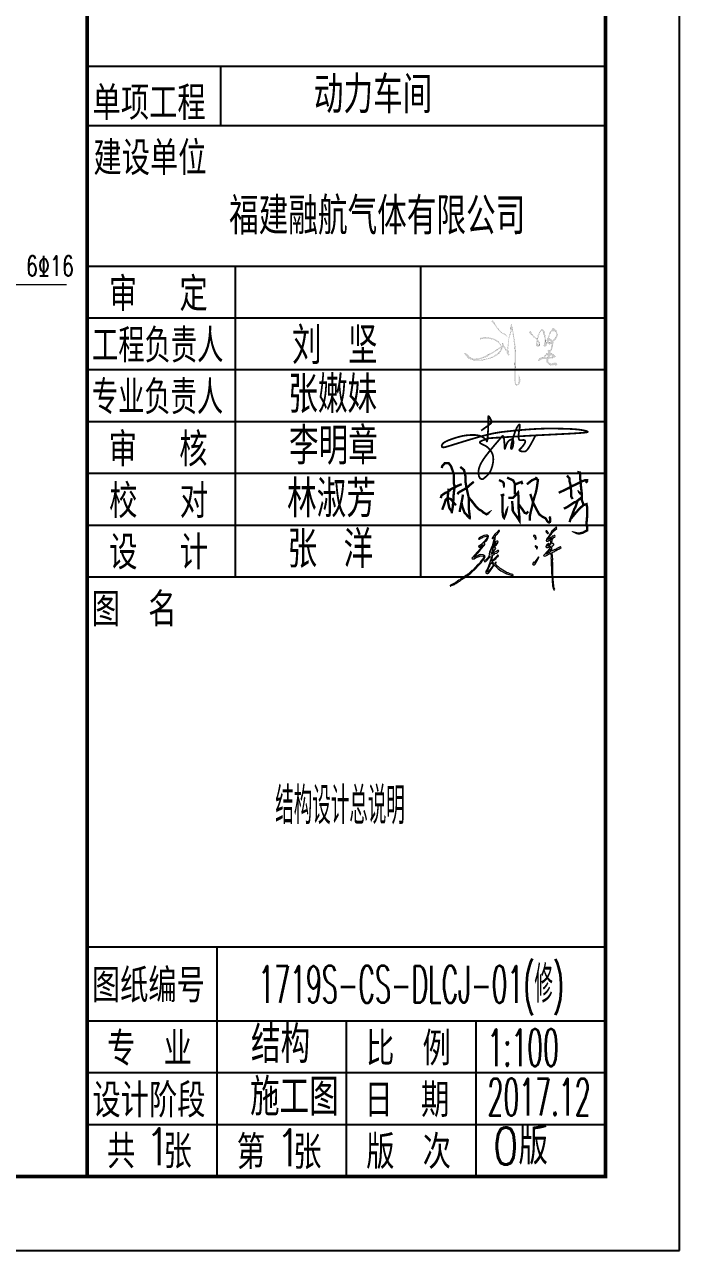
# Model space of a CAD drawing. Extents: x 5827 to 252697, y -546879 to 4066219.
# Drawn here: x 121807 to 130654, y -203312 to -186743 of the extents above; entities that cross this region are included whole.
import ezdxf

# ---------------------------------------------------------------- set-up
doc = ezdxf.new("R2010")
doc.units = 0
doc.header["$MEASUREMENT"] = 0
for name, color, linetype in [('DIMENSION', 3, 'Continuous'), ('FRAME', 3, 'Continuous'), ('PUB_TEXT', 7, 'Continuous'), ('填充', 8, 'Continuous'), ('文字', 4, 'Continuous'), ('流程图', 1, 'Continuous'), ('签字边框线', 4, 'Continuous')]:
    doc.layers.add(name, color=color, linetype=linetype)
doc.styles.add('_HZTXT', font='TXT', dxfattribs={"width": 0.8, "bigfont": 'HZTXT'})
doc.styles.add('DXFS', font='txt.shx', dxfattribs={"width": 0.7, "bigfont": 'dxfs.shx'})
doc.styles.add('FRAME', font='simhei.ttf', dxfattribs={"width": 0.7})

# ---------------------------------------------------------------- blocks, each defined once
blk = doc.blocks.new('李明章')
at = {"layer": '签字边框线', "const_width": 60}
blk.add_lwpolyline([(706, 1004), (786, 1062), (852, 1109), (905, 1147), (947, 1178), (979, 1202), (1004, 1222), (1022, 1238), (1036, 1252), (1046, 1265), (1053, 1277), (1057, 1289), (1059, 1301), (1058, 1315), (1054, 1329), (1049, 1344), (1041, 1362), (1031, 1381), (1020, 1402), (1008, 1423), (996, 1442), (985, 1460), (974, 1475), (964, 1485), (957, 1491), (952, 1490), (949, 1483), (948, 1469), (948, 1446), (948, 1416), (949, 1377), (950, 1329), (949, 1272), (948, 1204), (945, 1130), (941, 1052), (937, 973), (932, 896), (928, 826), (922, 763), (918, 713), (913, 677), (909, 653), (904, 641), (900, 638), (896, 641), (891, 650), (885, 661), (879, 674), (872, 686), (864, 697), (855, 707), (845, 717), (835, 726), (824, 735), (812, 744), (799, 753), (785, 763), (770, 773), (755, 782), (738, 792), (721, 801), (702, 810), (683, 819), (662, 826), (640, 833), (617, 839), (593, 844), (567, 848), (541, 851), (514, 854), (486, 856), (457, 857), (427, 857), (397, 857), (366, 856), (335, 854), (304, 853), (273, 850), (242, 847), (212, 844), (182, 840), (152, 836), (122, 831), (92, 826), (61, 820), (30, 813), (-3, 805), (-38, 796), (-75, 786), (-113, 774), (-152, 762), (-191, 750), (-230, 737), (-268, 724), (-304, 711), (-339, 698), (-372, 686), (-402, 674), (-430, 663), (-455, 651), (-479, 640), (-501, 628), (-521, 616), (-539, 604), (-556, 592), (-571, 580), (-584, 567), (-596, 554), (-605, 541), (-613, 529), (-620, 516), (-624, 504), (-626, 492), (-626, 481), (-625, 470), (-621, 461), (-615, 453), (-607, 446), (-597, 441), (-584, 438), (-569, 437), (-550, 439), (-524, 443), (-490, 452), (-445, 464), (-388, 481), (-316, 503), (-228, 531), (-121, 564), (0, 601), (132, 642), (272, 684), (414, 727), (556, 768), (693, 807), (822, 841), (939, 870), (1046, 895), (1144, 915), (1236, 931), (1323, 945), (1407, 957), (1491, 967), (1575, 977), (1663, 986), (1752, 996), (1843, 1005), (1935, 1013), (2027, 1021), (2117, 1029), (2206, 1037), (2292, 1043), (2374, 1049), (2454, 1054), (2531, 1059), (2606, 1063), (2680, 1066), (2752, 1069), (2825, 1071), (2898, 1073), (2971, 1073), (3045, 1074), (3118, 1074), (3191, 1073), (3263, 1072), (3333, 1071), (3402, 1070), (3468, 1068), (3531, 1067), (3592, 1065), (3650, 1063), (3706, 1060), (3759, 1058), (3810, 1055), (3859, 1051), (3906, 1047), (3951, 1043), (3994, 1038), (4034, 1033), (4073, 1028), (4108, 1022), (4141, 1016), (4171, 1011), (4198, 1005), (4221, 1000), (4242, 995), (4259, 990), (4273, 985), (4285, 980), (4293, 975), (4299, 970), (4302, 965), (4303, 960), (4297, 955), (4283, 950), (4256, 944), (4213, 938), (4151, 931), (4066, 924), (3956, 917), (3819, 908), (3657, 899), (3476, 890), (3281, 880), (3077, 870), (2869, 859), (2662, 849), (2461, 838), (2270, 828), (2091, 818), (1925, 808), (1771, 798), (1631, 790), (1505, 782), (1394, 775), (1298, 768), (1218, 764), (1152, 760), (1099, 756), (1056, 753), (1022, 751), (995, 748), (974, 746), (955, 742), (939, 739), (924, 734), (909, 729), (896, 724), (883, 719), (870, 714), (857, 708), (844, 703), (830, 698), (816, 693), (801, 688), (786, 683), (770, 678), (755, 673), (739, 667), (724, 660), (709, 653), (694, 646), (682, 637), (671, 628), (664, 619), (661, 609), (662, 599), (668, 589), (680, 578), (697, 567), (718, 555), (742, 543), (768, 531), (795, 518), (822, 505), (848, 491), (872, 476), (894, 461), (914, 445), (933, 429), (951, 412), (968, 394), (984, 376), (999, 358), (1014, 339), (1029, 319), (1043, 298), (1056, 277), (1068, 254), (1079, 231), (1089, 206), (1098, 180), (1104, 153), (1110, 124), (1113, 94), (1115, 62), (1116, 30), (1114, -4), (1112, -38), (1107, -73), (1101, -110), (1093, -146), (1085, -183), (1074, -219), (1063, -254), (1052, -287), (1039, -319), (1026, -349), (1013, -376), (999, -401), (985, -423), (971, -443), (957, -462), (943, -479), (929, -494), (915, -508), (902, -521), (888, -534), (875, -545), (863, -556), (851, -566), (840, -575), (830, -583), (820, -591), (812, -598), (804, -604), (797, -610), (790, -616), (784, -620), (778, -624), (771, -628), (765, -631), (758, -633), (751, -634), (743, -635), (735, -635), (727, -634), (719, -633), (710, -631), (702, -627), (693, -623), (685, -618), (676, -612), (668, -604), (660, -595), (653, -584), (646, -572), (639, -558), (634, -542), (629, -524), (625, -505), (621, -484), (618, -463), (617, -441), (616, -419), (616, -396), (616, -373), (618, -351), (621, -328), (626, -304), (631, -279), (639, -253), (648, -225), (658, -196), (671, -165), (686, -132), (705, -95), (727, -55), (754, -11), (785, 38), (823, 92), (866, 151), (916, 216), (971, 286), (1029, 357), (1088, 428), (1146, 498), (1202, 563), (1253, 623), (1297, 674), (1332, 717), (1361, 750), (1383, 776), (1399, 795), (1411, 808), (1420, 816), (1426, 821), (1432, 823), (1437, 823), (1441, 822), (1446, 819), (1451, 815), (1455, 810), (1459, 802), (1463, 794), (1466, 784), (1469, 773), (1472, 760), (1474, 747), (1476, 733), (1478, 718), (1480, 703), (1482, 687), (1483, 672), (1485, 657), (1486, 642), (1487, 627), (1488, 612), (1489, 597), (1490, 582), (1491, 567), (1492, 552), (1493, 536), (1494, 520), (1495, 504), (1495, 488), (1496, 473), (1497, 458), (1498, 444), (1499, 431), (1499, 419), (1500, 409), (1501, 401), (1502, 394), (1503, 390), (1505, 390), (1508, 392), (1511, 398), (1515, 408), (1519, 421), (1524, 436), (1530, 454), (1536, 473), (1543, 492), (1550, 512), (1558, 531), (1565, 549), (1574, 566), (1582, 582), (1590, 597), (1599, 611), (1609, 623), (1618, 635), (1628, 646), (1638, 657), (1648, 666), (1659, 674), (1669, 682), (1680, 689), (1691, 695), (1702, 700), (1712, 705), (1723, 708), (1733, 711), (1743, 712), (1752, 712), (1761, 710), (1769, 707), (1775, 702), (1781, 694), (1786, 685), (1789, 674), (1791, 661), (1793, 646), (1793, 631), (1793, 615), (1793, 598), (1792, 581), (1791, 563), (1790, 546), (1788, 529), (1786, 512), (1783, 496), (1780, 480), (1776, 465), (1772, 450), (1767, 437), (1761, 424), (1755, 413), (1749, 403), (1742, 395), (1736, 389), (1731, 385), (1726, 384), (1722, 385), (1718, 388), (1716, 395), (1714, 403), (1713, 414), (1713, 427), (1714, 443), (1716, 461), (1719, 481), (1722, 502), (1727, 526), (1732, 551), (1737, 577), (1744, 604), (1750, 632), (1757, 660), (1765, 689), (1773, 717), (1781, 746), (1789, 774), (1798, 803), (1807, 832), (1816, 861), (1826, 890), (1836, 918), (1846, 947), (1856, 975), (1867, 1002), (1878, 1029), (1889, 1054), (1900, 1078), (1911, 1100), (1922, 1121), (1933, 1139), (1944, 1156), (1954, 1170), (1964, 1183), (1973, 1193), (1981, 1200), (1989, 1206), (1995, 1209), (2000, 1209), (2005, 1207), (2009, 1203), (2011, 1197), (2013, 1188), (2014, 1178), (2014, 1165), (2013, 1151), (2011, 1135), (2009, 1117), (2006, 1098), (2003, 1079), (1999, 1058), (1996, 1037), (1992, 1016), (1988, 994), (1985, 973), (1981, 952), (1978, 931), (1975, 911), (1973, 892), (1971, 873), (1969, 856), (1969, 840), (1968, 824), (1968, 810), (1969, 797), (1970, 785), (1971, 773), (1972, 762), (1973, 752), (1975, 743), (1976, 734), (1978, 726), (1980, 718), (1982, 712), (1985, 706), (1988, 700), (1993, 696), (1998, 692), (2004, 689), (2011, 686), (2019, 684), (2027, 683), (2037, 682), (2047, 682), (2058, 682), (2070, 683), (2082, 683), (2095, 684), (2108, 685), (2121, 686), (2133, 686), (2144, 686), (2154, 685), (2163, 683), (2171, 680), (2177, 677), (2183, 673), (2187, 668), (2191, 662), (2193, 656), (2195, 649), (2196, 641), (2196, 633), (2195, 623), (2192, 613), (2189, 602), (2183, 590), (2177, 576), (2168, 561), (2158, 544), (2146, 527), (2132, 508), (2118, 490), (2104, 471), (2089, 453), (2074, 437), (2060, 421), (2047, 408), (2035, 396), (2025, 386), (2016, 377), (2008, 369), (2002, 361), (1998, 355), (1995, 349), (1995, 343), (1997, 337), (2001, 332), (2006, 327), (2013, 322), (2021, 317), (2031, 313), (2041, 310), (2053, 307), (2065, 304), (2078, 302), (2092, 300), (2107, 298), (2124, 297), (2141, 296), (2160, 296), (2180, 297), (2204, 305), (2233, 326), (2270, 366), (2317, 432), (2376, 529), (2449, 664), (2538, 844)], dxfattribs=at)
blk = doc.blocks.new('张洋')
at = {"lineweight": 9}
h = blk.add_hatch(color=4, dxfattribs=at)
h.paths.add_polyline_path([(1319, 100), (1323, 105), (1371, 81), (1419, 47), (1410, 23), (1391, 9), (1333, -73), (1232, -183), (1232, -193), (1203, -212), (1199, -197), (1208, -164), (1247, -101), (1256, -53), (1290, -1), (1299, 47), (1314, 62), (1319, 100)], flags=16)
h.paths.add_polyline_path([(2773, 134), (2763, 139), (2759, 129), (2768, 124), (2773, 134)], flags=17)
h.paths.add_polyline_path([(2941, 302), (2936, 307), (2917, 297), (2912, 273), (2821, 153), (2787, 95), (2778, 91), (2773, 110), (2759, 115), (2749, 95), (2739, 95), (2725, 76), (2754, 43), (2797, 43), (2821, 67), (2922, 239), (2922, 254), (2941, 283), (2941, 302)])
h.paths.add_polyline_path([(1328, 479), (1333, 479), (1333, 465), (1319, 451), (1328, 479)], flags=16)
h.paths.add_polyline_path([(1405, 542), (1410, 542), (1371, 499), (1405, 542)], flags=16)
h.paths.add_polyline_path([(3325, 566), (3330, 571), (3339, 475), (3200, 403), (3205, 422), (3243, 460), (3325, 566)], flags=16)
h.paths.add_polyline_path([(2826, 681), (2816, 686), (2816, 652), (2864, 623), (2869, 585), (2883, 580), (2903, 619), (2898, 643), (2879, 662), (2850, 667), (2826, 681)])
edge = h.paths.add_edge_path(flags=16)
edge.add_line((3387, 700), (3383, 700))
h.paths.add_polyline_path([(2787, 1036), (2783, 1041), (2759, 1031), (2759, 1012), (2797, 983), (2821, 931), (2821, 902), (2835, 897), (2850, 921), (2855, 964), (2840, 1003), (2811, 1031), (2787, 1036)])
h.paths.add_polyline_path([(3215, 1185), (3210, 1190), (3191, 1190), (3176, 1175), (3186, 1142), (3234, 1094), (3263, 1094), (3272, 1113), (3243, 1142), (3239, 1166), (3215, 1185)], flags=17)
h.paths.add_polyline_path([(1602, 1199), (1597, 1204), (1578, 1204), (1554, 1166), (1463, 1070), (1362, 940), (1362, 931), (1381, 916), (1386, 945), (1429, 969), (1429, 911), (1362, 681), (1275, 470), (1266, 407), (1285, 388), (1256, 355), (1271, 326), (1251, 316), (1194, 249), (1103, 167), (1103, 158), (1117, 143), (1155, 153), (1304, 307), (1323, 316), (1333, 297), (1323, 215), (1309, 196), (1280, 81), (1251, 33), (1242, -10), (1194, -116), (1155, -178), (1155, -226), (1165, -241), (1184, -250), (1223, -250), (1242, -241), (1290, -188), (1314, -154), (1319, -135), (1347, -116), (1347, -101), (1367, -68), (1381, -63), (1395, -34), (1448, 23), (1501, -20), (1525, -53), (1539, -58), (1573, -97), (1659, -159), (1847, -260), (2005, -313), (2072, -317), (2082, -308), (2067, -293), (1971, -265), (1909, -231), (1875, -226), (1779, -178), (1635, -87), (1477, 57), (1472, 71), (1501, 110), (1501, 124), (1487, 129), (1467, 95), (1448, 81), (1405, 110), (1352, 129), (1453, 215), (1487, 239), (1530, 297), (1554, 307), (1578, 340), (1578, 355), (1563, 369), (1549, 369), (1511, 316), (1352, 167), (1347, 191), (1371, 230), (1376, 316), (1367, 355), (1434, 393), (1458, 417), (1520, 436), (1583, 489), (1592, 513), (1583, 523), (1554, 527), (1520, 499), (1429, 451), (1400, 417), (1376, 417), (1357, 403), (1338, 407), (1352, 417), (1371, 455), (1448, 537), (1487, 595), (1472, 623), (1453, 628), (1448, 638), (1482, 691), (1511, 715), (1520, 743), (1544, 763), (1568, 825), (1563, 835), (1530, 844), (1491, 825), (1458, 796), (1448, 772), (1448, 743), (1463, 729), (1491, 758), (1491, 777), (1501, 787), (1515, 782), (1458, 710), (1371, 566), (1357, 561), (1371, 590), (1376, 628), (1391, 643), (1424, 734), (1434, 787), (1472, 902), (1477, 1022), (1511, 1051), (1511, 1060), (1544, 1084), (1611, 1175), (1611, 1195), (1602, 1199)])
h.paths.add_polyline_path([(3541, 1305), (3536, 1310), (3522, 1310), (3512, 1286), (3469, 1267), (3450, 1238), (3383, 1171), (3335, 1094), (3311, 1070), (3287, 1017), (3200, 902), (3186, 863), (3205, 844), (3243, 844), (3311, 883), (3354, 921), (3397, 940), (3368, 887), (3335, 883), (3325, 863), (3335, 825), (3330, 729), (3301, 705), (3234, 671), (3287, 748), (3282, 758), (3272, 758), (3267, 743), (3258, 743), (3219, 710), (3176, 657), (3181, 643), (3200, 628), (3243, 628), (3272, 638), (3311, 667), (3330, 667), (3330, 619), (3258, 523), (3104, 359), (3104, 350), (3119, 335), (3181, 340), (3205, 359), (3330, 422), (3344, 422), (3359, 307), (3354, 268), (3363, 215), (3373, -250), (3383, -308), (3407, -673), (3440, -788), (3455, -807), (3469, -807), (3479, -788), (3455, -716), (3450, -634), (3440, -610), (3431, -389), (3421, -380), (3421, -125), (3411, -111), (3411, -39), (3421, -25), (3411, 38), (3416, 105), (3407, 163), (3411, 220), (3392, 441), (3397, 460), (3445, 479), (3483, 503), (3493, 518), (3531, 523), (3575, 556), (3618, 571), (3699, 623), (3680, 647), (3661, 647), (3551, 590), (3512, 561), (3488, 561), (3421, 518), (3387, 508), (3383, 643), (3445, 719), (3445, 739), (3421, 758), (3378, 758), (3383, 825), (3397, 844), (3397, 859), (3378, 878), (3450, 959), (3479, 974), (3493, 998), (3479, 1027), (3459, 1027), (3435, 1012), (3397, 1003), (3378, 979), (3344, 964), (3234, 883), (3277, 940), (3282, 959), (3354, 1065), (3368, 1075), (3383, 1108), (3416, 1137), (3426, 1161), (3546, 1262), (3541, 1305)])
edge = h.paths.add_edge_path()
edge.add_line((906, 911), (925, 945))
edge.add_line((925, 945), (978, 979))
edge.add_line((978, 979), (1088, 1031))
edge.add_line((1088, 1031), (1112, 1031))
edge.add_line((1112, 1031), (1151, 1046))
edge.add_line((1151, 1046), (1155, 1041))
edge.add_line((906, 911), (915, 902))
edge.add_line((1155, 1041), (1203, 1041))
edge.add_line((1203, 1041), (1242, 1012))
edge.add_line((1242, 1012), (1237, 955))
edge.add_line((1237, 955), (1189, 873))
edge.add_line((1189, 873), (1103, 791))
edge.add_line((1103, 791), (1098, 772))
edge.add_line((1098, 772), (1117, 758))
edge.add_line((1117, 758), (1117, 724))
edge.add_line((1117, 724), (1103, 695))
edge.add_line((1103, 695), (997, 580))
edge.add_line((997, 580), (906, 460))
edge.add_line((906, 460), (752, 287))
edge.add_line((752, 287), (819, 326))
edge.add_line((819, 326), (882, 345))
edge.add_line((882, 345), (939, 374))
edge.add_line((939, 374), (987, 383))
edge.add_line((987, 383), (1059, 379))
edge.add_line((1059, 379), (1107, 355))
edge.add_line((1107, 355), (1131, 321))
edge.add_line((1131, 321), (1122, 283))
edge.add_line((1122, 283), (1088, 220))
edge.add_line((1088, 220), (1035, 167))
edge.add_line((1035, 167), (1002, 115))
edge.add_line((1002, 115), (954, 62))
edge.add_line((954, 62), (887, -1))
edge.add_line((887, -1), (829, -73))
edge.add_line((829, -73), (647, -241))
edge.add_line((647, -241), (498, -356))
edge.add_line((498, -356), (330, -461))
edge.add_line((330, -461), (272, -509))
edge.add_line((272, -509), (224, -533))
edge.add_line((224, -533), (143, -591))
edge.add_line((143, -591), (119, -596))
edge.add_line((119, -596), (90, -620))
edge.add_line((90, -620), (27, -653))
edge.add_line((27, -653), (-25, -673))
edge.add_line((-25, -673), (-35, -663))
edge.add_line((-35, -663), (-30, -677))
edge.add_line((-30, -677), (-40, -682))
edge.add_line((-40, -682), (-49, -663))
edge.add_line((-49, -663), (-35, -644))
edge.add_line((-35, -644), (138, -553))
edge.add_line((138, -553), (243, -481))
edge.add_line((243, -481), (272, -471))
edge.add_line((272, -471), (287, -452))
edge.add_line((287, -452), (311, -442))
edge.add_line((311, -442), (373, -394))
edge.add_line((373, -394), (407, -380))
edge.add_line((407, -380), (479, -322))
edge.add_line((479, -322), (488, -322))
edge.add_line((488, -322), (527, -284))
edge.add_line((527, -284), (565, -265))
edge.add_line((565, -265), (685, -154))
edge.add_line((685, -154), (699, -149))
edge.add_line((699, -149), (810, -44))
edge.add_line((810, -44), (863, 28))
edge.add_line((863, 28), (959, 119))
edge.add_line((959, 119), (973, 148))
edge.add_line((973, 148), (1002, 172))
edge.add_line((1002, 172), (1021, 211))
edge.add_line((1021, 211), (1050, 239))
edge.add_line((1050, 239), (1074, 278))
edge.add_line((1074, 278), (1083, 321))
edge.add_line((1083, 321), (1064, 335))
edge.add_line((1064, 335), (983, 345))
edge.add_line((983, 345), (810, 278))
edge.add_line((810, 278), (757, 239))
edge.add_line((757, 239), (695, 244))
edge.add_line((695, 244), (680, 263))
edge.add_line((680, 263), (810, 398))
edge.add_line((810, 398), (839, 441))
edge.add_line((839, 441), (915, 523))
edge.add_line((915, 523), (935, 556))
edge.add_line((935, 556), (1026, 657))
edge.add_line((1026, 657), (1069, 719))
edge.add_line((1069, 719), (1035, 719))
edge.add_line((1035, 719), (1021, 705))
edge.add_line((1021, 705), (1021, 695))
edge.add_line((1021, 695), (954, 638))
edge.add_line((954, 638), (925, 633))
edge.add_line((925, 633), (911, 647))
edge.add_line((911, 647), (911, 657))
edge.add_line((911, 657), (987, 719))
edge.add_line((987, 719), (997, 719))
edge.add_line((997, 719), (1002, 734))
edge.add_line((1002, 734), (1055, 777))
edge.add_line((1055, 777), (1093, 830))
edge.add_line((1093, 830), (1165, 907))
edge.add_line((1165, 907), (1194, 964))
edge.add_line((1194, 964), (1194, 993))
edge.add_line((1194, 993), (1184, 1003))
edge.add_line((1184, 1003), (1127, 998))
edge.add_line((1127, 998), (1050, 969))
edge.add_line((1050, 969), (1035, 955))
edge.add_line((1035, 955), (1021, 955))
edge.add_line((1021, 955), (939, 902))
edge.add_line((939, 902), (915, 902))
edge.add_line((915, 902), (915, 902))
at = {"color": 4, "lineweight": 9}
blk.add_line((906, 911, 31107534), (915, 902, 31107534), dxfattribs=at)
at = {"color": 4, "lineweight": 9, "elevation": 31107534}
for points in [[(3541, 1305), (3536, 1310), (3522, 1310), (3512, 1286), (3469, 1267), (3450, 1238), (3383, 1171), (3335, 1094), (3311, 1070), (3287, 1017), (3200, 902), (3186, 863), (3205, 844), (3243, 844), (3311, 883), (3354, 921), (3397, 940), (3368, 887), (3335, 883), (3325, 863), (3335, 825), (3330, 729), (3301, 705), (3234, 671), (3287, 748), (3282, 758), (3272, 758), (3267, 743), (3258, 743), (3219, 710), (3176, 657), (3181, 643), (3200, 628), (3243, 628), (3272, 638), (3311, 667), (3330, 667), (3330, 619), (3258, 523), (3104, 359), (3104, 350), (3119, 335), (3181, 340), (3205, 359), (3330, 422), (3344, 422), (3359, 307), (3354, 268), (3363, 215), (3373, -250), (3383, -308), (3407, -673), (3440, -788), (3455, -807), (3469, -807), (3479, -788), (3455, -716), (3450, -634), (3440, -610), (3431, -389), (3421, -380), (3421, -125), (3411, -111), (3411, -39), (3421, -25), (3411, 38), (3416, 105), (3407, 163), (3411, 220), (3392, 441), (3397, 460), (3445, 479), (3483, 503), (3493, 518), (3531, 523), (3575, 556), (3618, 571), (3699, 623), (3680, 647), (3661, 647), (3551, 590), (3512, 561), (3488, 561), (3421, 518), (3387, 508), (3383, 643), (3445, 719), (3445, 739), (3421, 758), (3378, 758), (3383, 825), (3397, 844), (3397, 859), (3378, 878), (3450, 959), (3479, 974), (3493, 998), (3479, 1027), (3459, 1027), (3435, 1012), (3397, 1003), (3378, 979), (3344, 964), (3234, 883), (3277, 940), (3282, 959), (3354, 1065), (3368, 1075), (3383, 1108), (3416, 1137), (3426, 1161), (3546, 1262), (3541, 1305)], [(915, 902), (915, 902), (939, 902), (1021, 955), (1035, 955), (1050, 969), (1127, 998), (1184, 1003), (1194, 993), (1194, 964), (1165, 907), (1093, 830), (1055, 777), (1002, 734), (997, 719), (987, 719), (911, 657), (911, 647), (925, 633), (954, 638), (1021, 695), (1021, 705), (1035, 719), (1069, 719), (1026, 657), (935, 556), (915, 523), (839, 441), (810, 398), (680, 263), (695, 244), (757, 239), (810, 278), (983, 345), (1064, 335), (1083, 321), (1074, 278), (1050, 239), (1021, 211), (1002, 172), (973, 148), (959, 119), (863, 28), (810, -44), (699, -149), (685, -154), (565, -265), (527, -284), (488, -322), (479, -322), (407, -380), (373, -394), (311, -442), (287, -452), (272, -471), (243, -481), (138, -553), (-35, -644), (-49, -663), (-40, -682), (-30, -677), (-35, -663), (-25, -673), (27, -653), (90, -620), (119, -596), (143, -591), (224, -533), (272, -509), (330, -461), (498, -356), (647, -241), (829, -73), (887, -1), (954, 62), (1002, 115), (1035, 167), (1088, 220), (1122, 283), (1131, 321), (1107, 355), (1059, 379), (987, 383), (939, 374), (882, 345), (819, 326), (752, 287), (906, 460), (997, 580), (1103, 695), (1117, 724), (1117, 758), (1098, 772), (1103, 791), (1189, 873), (1237, 955), (1242, 1012), (1203, 1041), (1155, 1041)], [(1155, 1041), (1151, 1046), (1112, 1031), (1088, 1031), (978, 979), (925, 945), (906, 911)], [(1602, 1199), (1597, 1204), (1578, 1204), (1554, 1166), (1463, 1070), (1362, 940), (1362, 931), (1381, 916), (1386, 945), (1429, 969), (1429, 911), (1362, 681), (1275, 470), (1266, 407), (1285, 388), (1256, 355), (1271, 326), (1251, 316), (1194, 249), (1103, 167), (1103, 158), (1117, 143), (1155, 153), (1304, 307), (1323, 316), (1333, 297), (1323, 215), (1309, 196), (1280, 81), (1251, 33), (1242, -10), (1194, -116), (1155, -178), (1155, -226), (1165, -241), (1184, -250), (1223, -250), (1242, -241), (1290, -188), (1314, -154), (1319, -135), (1347, -116), (1347, -101), (1367, -68), (1381, -63), (1395, -34), (1448, 23), (1501, -20), (1525, -53), (1539, -58), (1573, -97), (1659, -159), (1847, -260), (2005, -313), (2072, -317), (2082, -308), (2067, -293), (1971, -265), (1909, -231), (1875, -226), (1779, -178), (1635, -87), (1477, 57), (1472, 71), (1501, 110), (1501, 124), (1487, 129), (1467, 95), (1448, 81), (1405, 110), (1352, 129), (1453, 215), (1487, 239), (1530, 297), (1554, 307), (1578, 340), (1578, 355), (1563, 369), (1549, 369), (1511, 316), (1352, 167), (1347, 191), (1371, 230), (1376, 316), (1367, 355), (1434, 393), (1458, 417), (1520, 436), (1583, 489), (1592, 513), (1583, 523), (1554, 527), (1520, 499), (1429, 451), (1400, 417), (1376, 417), (1357, 403), (1338, 407), (1352, 417), (1371, 455), (1448, 537), (1487, 595), (1472, 623), (1453, 628), (1448, 638), (1482, 691), (1511, 715), (1520, 743), (1544, 763), (1568, 825), (1563, 835), (1530, 844), (1491, 825), (1458, 796), (1448, 772), (1448, 743), (1463, 729), (1491, 758), (1491, 777), (1501, 787), (1515, 782), (1458, 710), (1371, 566), (1357, 561), (1371, 590), (1376, 628), (1391, 643), (1424, 734), (1434, 787), (1472, 902), (1477, 1022), (1511, 1051), (1511, 1060), (1544, 1084), (1611, 1175), (1611, 1195), (1602, 1199)], [(2787, 1036), (2783, 1041), (2759, 1031), (2759, 1012), (2797, 983), (2821, 931), (2821, 902), (2835, 897), (2850, 921), (2855, 964), (2840, 1003), (2811, 1031), (2787, 1036)], [(3215, 1185), (3210, 1190), (3191, 1190), (3176, 1175), (3186, 1142), (3234, 1094), (3263, 1094), (3272, 1113), (3243, 1142), (3239, 1166), (3215, 1185)], [(1328, 479), (1333, 479), (1333, 465), (1319, 451), (1328, 479)], [(1405, 542), (1410, 542), (1371, 499), (1405, 542)], [(2826, 681), (2816, 686), (2816, 652), (2864, 623), (2869, 585), (2883, 580), (2903, 619), (2898, 643), (2879, 662), (2850, 667), (2826, 681)], [(3325, 566), (3330, 571), (3339, 475), (3200, 403), (3205, 422), (3243, 460), (3325, 566)], [(3383, 700), (3387, 700), (3383, 700)], [(1319, 100), (1323, 105), (1371, 81), (1419, 47), (1410, 23), (1391, 9), (1333, -73), (1232, -183), (1232, -193), (1203, -212), (1199, -197), (1208, -164), (1247, -101), (1256, -53), (1290, -1), (1299, 47), (1314, 62), (1319, 100)], [(2941, 302), (2936, 307), (2917, 297), (2912, 273), (2821, 153), (2787, 95), (2778, 91), (2773, 110), (2759, 115), (2749, 95), (2739, 95), (2725, 76), (2754, 43), (2797, 43), (2821, 67), (2922, 239), (2922, 254), (2941, 283), (2941, 302)], [(2773, 134), (2763, 139), (2759, 129), (2768, 124), (2773, 134)]]:
    blk.add_lwpolyline(points, dxfattribs=at)
blk = doc.blocks.new('A$C20674F94')
at = {"layer": '文字', "lineweight": -3}
h = blk.add_hatch(color=256, dxfattribs=at)
h.paths.add_polyline_path([(81575, 12392), (81569, 12392), (81567, 12380), (81566, 12375), (81565, 12373), (81573, 12367), (81581, 12352), (81610, 12318), (81630, 12287), (81662, 12248), (81687, 12224), (81709, 12209), (81742, 12192), (81763, 12175), (81770, 12167), (81774, 12169), (81775, 12179), (81767, 12181), (81758, 12193), (81744, 12203), (81742, 12204), (81724, 12216), (81709, 12221), (81676, 12253), (81657, 12273), (81638, 12294), (81627, 12318), (81604, 12350), (81591, 12370), (81585, 12383)])
h.paths.add_polyline_path([(81406, 12155), (81410, 12144), (81406, 12136), (81408, 12132), (81416, 12138), (81437, 12140), (81453, 12144), (81520, 12142), (81576, 12133), (81627, 12110), (81654, 12086), (81677, 12059), (81686, 12040), (81686, 12035), (81679, 12027), (81663, 12021), (81657, 12019), (81643, 12004), (81615, 11985), (81532, 11936), (81466, 11904), (81430, 11890), (81389, 11876), (81333, 11872), (81315, 11873), (81308, 11872), (81268, 11895), (81241, 11927), (81226, 11938), (81215, 11947), (81204, 11947), (81194, 11944), (81197, 11936), (81208, 11917), (81230, 11896), (81246, 11878), (81275, 11866), (81308, 11853), (81332, 11847), (81377, 11844), (81435, 11846), (81455, 11852), (81481, 11858), (81530, 11871), (81586, 11890), (81628, 11911), (81661, 11938), (81677, 11956), (81696, 11983), (81707, 12000), (81706, 12018), (81703, 12031), (81706, 12038), (81709, 12047), (81713, 12047), (81715, 12037), (81731, 12012), (81749, 11992), (81766, 11977), (81767, 11960), (81767, 11946), (81770, 11937), (81779, 11928), (81791, 11919), (81798, 11924), (81801, 11932), (81795, 11933), (81793, 11948), (81789, 11953), (81786, 11967), (81786, 11976), (81785, 12005), (81792, 12067), (81798, 12136), (81809, 12170), (81820, 12213), (81830, 12246), (81830, 12259), (81837, 12253), (81845, 12233), (81855, 12161), (81863, 12101), (81871, 12031), (81874, 11953), (81875, 11856), (81872, 11825), (81871, 11746), (81869, 11656), (81870, 11601), (81874, 11550), (81878, 11530), (81898, 11509), (81927, 11517), (81941, 11533), (81951, 11567), (81947, 11596), (81943, 11617), (81937, 11637), (81930, 11655), (81926, 11641), (81930, 11623), (81930, 11587), (81927, 11556), (81922, 11534), (81914, 11526), (81901, 11522), (81891, 11535), (81887, 11573), (81888, 11656), (81892, 11893), (81889, 12003), (81880, 12081), (81858, 12224), (81845, 12292), (81834, 12329), (81823, 12329), (81820, 12321), (81822, 12297), (81822, 12270), (81819, 12246), (81805, 12197), (81800, 12175), (81794, 12149), (81787, 12127), (81787, 12103), (81780, 12059), (81777, 12020), (81774, 12009), (81775, 11985), (81755, 12006), (81735, 12032), (81728, 12053), (81726, 12071), (81712, 12083), (81704, 12076), (81703, 12067), (81702, 12052), (81700, 12046), (81695, 12046), (81691, 12049), (81686, 12063), (81674, 12079), (81655, 12107), (81640, 12116), (81624, 12128), (81609, 12136), (81570, 12150), (81547, 12155), (81529, 12156), (81505, 12161), (81481, 12162), (81458, 12164), (81443, 12161), (81437, 12155), (81418, 12155), (81413, 12153)])
h.paths.add_polyline_path([(81689, 12019), (81692, 12007), (81686, 11993), (81666, 11964), (81655, 11955), (81623, 11926), (81594, 11907), (81575, 11899), (81565, 11897), (81555, 11890), (81532, 11884), (81514, 11874), (81494, 11871), (81476, 11866), (81460, 11865), (81450, 11859), (81435, 11859), (81423, 11855), (81409, 11855), (81386, 11856), (81452, 11881), (81504, 11902), (81549, 11930), (81583, 11948), (81608, 11966), (81635, 11979), (81654, 11998), (81667, 12006), (81679, 12009), (81683, 12012)], flags=16)
h = blk.add_hatch(color=256, dxfattribs=at)
h.paths.add_polyline_path([(82095, 12240), (82087, 12239), (82080, 12242), (82076, 12240), (82073, 12234), (82070, 12229), (82076, 12224), (82075, 12215), (82089, 12201), (82125, 12169), (82162, 12137), (82173, 12123), (82168, 12109), (82166, 12086), (82161, 12078), (82162, 12071), (82163, 12058), (82167, 12056), (82169, 12045), (82175, 12035), (82189, 12033), (82202, 12033), (82208, 12043), (82214, 12055), (82214, 12067), (82215, 12087), (82206, 12100), (82196, 12118), (82189, 12129), (82186, 12137), (82198, 12185), (82209, 12213), (82223, 12235), (82232, 12245), (82245, 12247), (82255, 12236), (82262, 12218), (82269, 12189), (82275, 12159), (82281, 12135), (82280, 12113), (82277, 12096), (82273, 12086), (82268, 12081), (82272, 12071), (82271, 12059), (82267, 12053), (82269, 12044), (82274, 12041), (82274, 12032), (82275, 12027), (82279, 12029), (82286, 12035), (82305, 12045), (82309, 12068), (82320, 12083), (82332, 12069), (82351, 12066), (82366, 12073), (82369, 12081), (82376, 12070), (82364, 12033), (82364, 12011), (82355, 11992), (82348, 11986), (82339, 11986), (82333, 11994), (82326, 11990), (82318, 11986), (82321, 11974), (82327, 11952), (82313, 11946), (82295, 11929), (82262, 11894), (82228, 11890), (82207, 11873), (82193, 11861), (82193, 11848), (82198, 11838), (82212, 11844), (82221, 11853), (82232, 11857), (82249, 11866), (82292, 11867), (82305, 11862), (82300, 11853), (82301, 11837), (82302, 11822), (82317, 11814), (82326, 11799), (82344, 11789), (82358, 11782), (82389, 11781), (82410, 11786), (82418, 11785), (82419, 11778), (82435, 11778), (82446, 11787), (82453, 11794), (82447, 11802), (82439, 11814), (82438, 11818), (82429, 11820), (82417, 11817), (82402, 11818), (82397, 11814), (82397, 11809), (82388, 11807), (82373, 11805), (82354, 11806), (82343, 11818), (82332, 11824), (82328, 11837), (82327, 11850), (82327, 11863), (82340, 11872), (82377, 11877), (82393, 11885), (82413, 11885), (82426, 11900), (82424, 11907), (82412, 11914), (82398, 11930), (82381, 11941), (82366, 11949), (82355, 11957), (82353, 11962), (82364, 11971), (82371, 11983), (82377, 11999), (82384, 12006), (82384, 12020), (82391, 12033), (82389, 12056), (82397, 12070), (82394, 12091), (82393, 12102), (82405, 12107), (82414, 12118), (82437, 12146), (82444, 12155), (82451, 12174), (82455, 12186), (82453, 12201), (82450, 12215), (82444, 12236), (82435, 12252), (82421, 12269), (82404, 12287), (82391, 12287), (82379, 12279), (82374, 12264), (82360, 12243), (82343, 12209), (82328, 12177), (82324, 12160), (82317, 12143), (82311, 12134), (82305, 12124), (82311, 12119), (82308, 12112), (82311, 12100), (82309, 12095), (82301, 12095), (82301, 12080), (82297, 12072), (82289, 12074), (82289, 12083), (82295, 12092), (82295, 12122), (82293, 12163), (82288, 12176), (82284, 12201), (82275, 12233), (82270, 12252), (82255, 12266), (82245, 12272), (82235, 12271), (82227, 12260), (82217, 12247), (82200, 12217), (82188, 12186), (82181, 12153), (82180, 12145), (82174, 12144), (82163, 12153), (82143, 12174), (82128, 12184), (82113, 12201), (82100, 12219), (82096, 12227)])
h.paths.add_polyline_path([(82319, 11926), (82305, 11918), (82292, 11906), (82288, 11898), (82288, 11892), (82308, 11890), (82318, 11894), (82321, 11907), (82325, 11921)], flags=16)
h.paths.add_polyline_path([(82356, 11920), (82374, 11918), (82380, 11914), (82380, 11908), (82380, 11899), (82373, 11899), (82363, 11894), (82353, 11896), (82344, 11899), (82352, 11912), (82353, 11918)], flags=16)
h.paths.add_polyline_path([(82378, 12241), (82402, 12242), (82421, 12239), (82433, 12222), (82436, 12197), (82429, 12169), (82414, 12148), (82396, 12130), (82386, 12120), (82380, 12116), (82377, 12123), (82377, 12129), (82366, 12134), (82357, 12140), (82346, 12143), (82338, 12152), (82336, 12161), (82347, 12191), (82362, 12226), (82370, 12236)], flags=16)
h.paths.add_polyline_path([(82344, 12114), (82355, 12108), (82361, 12105), (82358, 12098), (82352, 12095), (82342, 12095), (82332, 12103), (82335, 12111), (82341, 12115)], flags=16)
h.paths.add_polyline_path([(82184, 12103), (82191, 12094), (82195, 12084), (82200, 12072), (82199, 12062), (82195, 12056), (82191, 12054), (82187, 12059), (82183, 12073), (82181, 12081), (82181, 12093), (82181, 12102)], flags=16)
at = {"layer": 'FRAME'}
for p, q in [((84100, -181), (84100, 59219)), ((76100, 58219), (76100, 819)), ((83100, 819), (83100, 58219)), ((83100, 15819), (76100, 15819)), ((77900, 15819), (77900, 15019)), ((83100, 15019), (76100, 15019)), ((83100, 13119), (76100, 13119)), ((78100, 13119), (78100, 8919)), ((80600, 13119), (80600, 8919)), ((83100, 12419), (76100, 12419)), ((83100, 11719), (76100, 11719)), ((83100, 11019), (76100, 11019)), ((83100, 10319), (76100, 10319)), ((83100, 9619), (76100, 9619)), ((83100, 8919), (76100, 8919)), ((83100, 3919), (76100, 3919)), ((77850, 3919), (77850, 819)), ((83100, 2919), (76100, 2919)), ((79600, 2919), (79600, 819)), ((81350, 2919), (81350, 819)), ((83100, 2219), (76100, 2219)), ((83100, 1519), (76100, 1519)), ((2500, 819), (83100, 819)), ((0, -181), (84100, -181))]:
    blk.add_line(p, q, dxfattribs=at)
at = {"layer": 'FRAME', "const_width": 50}
for points in [[(2500, 58219), (83100, 58219), (83100, 819), (2500, 819), (2500, 58219)], [(76100, 58219), (76100, 819)]]:
    blk.add_lwpolyline(points, dxfattribs=at)
at = {"layer": '文字', "lineweight": -3, "const_width": 0.4}
for points in [[(81406, 12155), (81410, 12144), (81406, 12136), (81408, 12132), (81416, 12138), (81437, 12140), (81453, 12144), (81520, 12142), (81576, 12133), (81627, 12110), (81654, 12086), (81677, 12059), (81686, 12040), (81686, 12035), (81679, 12027), (81663, 12021), (81657, 12019), (81643, 12004), (81615, 11985), (81532, 11936), (81466, 11904), (81430, 11890), (81389, 11876), (81333, 11872), (81315, 11873), (81308, 11872), (81268, 11895), (81241, 11927), (81226, 11938), (81215, 11947), (81204, 11947), (81194, 11944), (81197, 11936), (81208, 11917), (81230, 11896), (81246, 11878), (81275, 11866), (81308, 11853), (81332, 11847), (81377, 11844), (81435, 11846), (81455, 11852), (81481, 11858), (81530, 11871), (81586, 11890), (81628, 11911), (81661, 11938), (81677, 11956), (81696, 11983), (81707, 12000), (81706, 12018), (81703, 12031), (81706, 12038), (81709, 12047), (81713, 12047), (81715, 12037), (81731, 12012), (81749, 11992), (81766, 11977), (81767, 11960), (81767, 11946), (81770, 11937), (81779, 11928), (81791, 11919), (81798, 11924), (81801, 11932), (81795, 11933), (81793, 11948), (81789, 11953), (81786, 11967), (81786, 11976), (81785, 12005), (81792, 12067), (81798, 12136), (81809, 12170), (81820, 12213), (81830, 12246), (81830, 12259), (81837, 12253), (81845, 12233), (81855, 12161), (81863, 12101), (81871, 12031), (81874, 11953), (81875, 11856), (81872, 11825), (81871, 11746), (81869, 11656), (81870, 11601), (81874, 11550), (81878, 11530), (81898, 11509), (81927, 11517), (81941, 11533), (81951, 11567), (81947, 11596), (81943, 11617), (81937, 11637), (81930, 11655), (81926, 11641), (81930, 11623), (81930, 11587), (81927, 11556), (81922, 11534), (81914, 11526), (81901, 11522), (81891, 11535), (81887, 11573), (81888, 11656), (81892, 11893), (81889, 12003), (81880, 12081), (81858, 12224), (81845, 12292), (81834, 12329), (81823, 12329), (81820, 12321), (81822, 12297), (81822, 12270), (81819, 12246), (81805, 12197), (81800, 12175), (81794, 12149), (81787, 12127), (81787, 12103), (81780, 12059), (81777, 12020), (81774, 12009), (81775, 11985), (81755, 12006), (81735, 12032), (81728, 12053), (81726, 12071), (81712, 12083), (81704, 12076), (81703, 12067), (81702, 12052), (81700, 12046), (81695, 12046), (81691, 12049), (81686, 12063), (81674, 12079), (81655, 12107), (81640, 12116), (81624, 12128), (81609, 12136), (81570, 12150), (81547, 12155), (81529, 12156), (81505, 12161), (81481, 12162), (81458, 12164), (81443, 12161), (81437, 12155), (81418, 12155), (81413, 12153), (81406, 12155)], [(81575, 12392), (81569, 12392), (81567, 12380), (81566, 12375), (81565, 12373), (81573, 12367), (81581, 12352), (81610, 12318), (81630, 12287), (81662, 12248), (81687, 12224), (81709, 12209), (81742, 12192), (81763, 12175), (81770, 12167), (81774, 12169), (81775, 12179), (81767, 12181), (81758, 12193), (81744, 12203), (81742, 12204), (81724, 12216), (81709, 12221), (81676, 12253), (81657, 12273), (81638, 12294), (81627, 12318), (81604, 12350), (81591, 12370), (81585, 12383), (81575, 12392)], [(82095, 12240), (82087, 12239), (82080, 12242), (82076, 12240), (82073, 12234), (82070, 12229), (82076, 12224), (82075, 12215), (82089, 12201), (82125, 12169), (82162, 12137), (82173, 12123), (82168, 12109), (82166, 12086), (82161, 12078), (82162, 12071), (82163, 12058), (82167, 12056), (82169, 12045), (82175, 12035), (82189, 12033), (82202, 12033), (82208, 12043), (82214, 12055), (82214, 12067), (82215, 12087), (82206, 12100), (82196, 12118), (82189, 12129), (82186, 12137), (82198, 12185), (82209, 12213), (82223, 12235), (82232, 12245), (82245, 12247), (82255, 12236), (82262, 12218), (82269, 12189), (82275, 12159), (82281, 12135), (82280, 12113), (82277, 12096), (82273, 12086), (82268, 12081), (82272, 12071), (82271, 12059), (82267, 12053), (82269, 12044), (82274, 12041), (82274, 12032), (82275, 12027), (82279, 12029), (82286, 12035), (82305, 12045), (82309, 12068), (82320, 12083), (82332, 12069), (82351, 12066), (82366, 12073), (82369, 12081), (82376, 12070), (82364, 12033), (82364, 12011), (82355, 11992), (82348, 11986), (82339, 11986), (82333, 11994), (82326, 11990), (82318, 11986), (82321, 11974), (82327, 11952), (82313, 11946), (82295, 11929), (82262, 11894), (82228, 11890), (82207, 11873), (82193, 11861), (82193, 11848), (82198, 11838), (82212, 11844), (82221, 11853), (82232, 11857), (82249, 11866), (82292, 11867), (82305, 11862), (82300, 11853), (82301, 11837), (82302, 11822), (82317, 11814), (82326, 11799), (82344, 11789), (82358, 11782), (82389, 11781), (82410, 11786), (82418, 11785), (82419, 11778), (82435, 11778), (82446, 11787), (82453, 11794), (82447, 11802), (82439, 11814), (82438, 11818), (82429, 11820), (82417, 11817), (82402, 11818), (82397, 11814), (82397, 11809), (82388, 11807), (82373, 11805), (82354, 11806), (82343, 11818), (82332, 11824), (82328, 11837), (82327, 11850), (82327, 11863), (82340, 11872), (82377, 11877), (82393, 11885), (82413, 11885), (82426, 11900), (82424, 11907), (82412, 11914), (82398, 11930), (82381, 11941), (82366, 11949), (82355, 11957), (82353, 11962), (82364, 11971), (82371, 11983), (82377, 11999), (82384, 12006), (82384, 12020), (82391, 12033), (82389, 12056), (82397, 12070), (82394, 12091), (82393, 12102), (82405, 12107), (82414, 12118), (82437, 12146), (82444, 12155), (82451, 12174), (82455, 12186), (82453, 12201), (82450, 12215), (82444, 12236), (82435, 12252), (82421, 12269), (82404, 12287), (82391, 12287), (82379, 12279), (82374, 12264), (82360, 12243), (82343, 12209), (82328, 12177), (82324, 12160), (82317, 12143), (82311, 12134), (82305, 12124), (82311, 12119), (82308, 12112), (82311, 12100), (82309, 12095), (82301, 12095), (82301, 12080), (82297, 12072), (82289, 12074), (82289, 12083), (82295, 12092), (82295, 12122), (82293, 12163), (82288, 12176), (82284, 12201), (82275, 12233), (82270, 12252), (82255, 12266), (82245, 12272), (82235, 12271), (82227, 12260), (82217, 12247), (82200, 12217), (82188, 12186), (82181, 12153), (82180, 12145), (82174, 12144), (82163, 12153), (82143, 12174), (82128, 12184), (82113, 12201), (82100, 12219), (82096, 12227), (82095, 12240)], [(82184, 12103), (82191, 12094), (82195, 12084), (82200, 12072), (82199, 12062), (82195, 12056), (82191, 12054), (82187, 12059), (82183, 12073), (82181, 12081), (82181, 12093), (82181, 12102), (82184, 12103)], [(82344, 12114), (82355, 12108), (82361, 12105), (82358, 12098), (82352, 12095), (82342, 12095), (82332, 12103), (82335, 12111), (82341, 12115), (82344, 12114)], [(82378, 12241), (82402, 12242), (82421, 12239), (82433, 12222), (82436, 12197), (82429, 12169), (82414, 12148), (82396, 12130), (82386, 12120), (82380, 12116), (82377, 12123), (82377, 12129), (82366, 12134), (82357, 12140), (82346, 12143), (82338, 12152), (82336, 12161), (82347, 12191), (82362, 12226), (82370, 12236), (82378, 12241)], [(81689, 12019), (81692, 12007), (81686, 11993), (81666, 11964), (81655, 11955), (81623, 11926), (81594, 11907), (81575, 11899), (81565, 11897), (81555, 11890), (81532, 11884), (81514, 11874), (81494, 11871), (81476, 11866), (81460, 11865), (81450, 11859), (81435, 11859), (81423, 11855), (81409, 11855), (81386, 11856), (81452, 11881), (81504, 11902), (81549, 11930), (81583, 11948), (81608, 11966), (81635, 11979), (81654, 11998), (81667, 12006), (81667, 12006), (81679, 12009), (81683, 12012), (81689, 12019)], [(82319, 11926), (82305, 11918), (82292, 11906), (82288, 11898), (82288, 11892), (82308, 11890), (82318, 11894), (82321, 11907), (82325, 11921), (82319, 11926)], [(82356, 11920), (82374, 11918), (82380, 11914), (82380, 11908), (82380, 11899), (82373, 11899), (82363, 11894), (82353, 11896), (82344, 11899), (82352, 11912), (82353, 11918), (82356, 11920)]]:
    blk.add_lwpolyline(points, dxfattribs=at)
at = {"layer": '流程图'}
for points in [[(80887, 10394, 32, 32, 0), (80899, 10427, 32, 32, 0), (80930, 10459, 32, 32, 0), (80983, 10459, 32, 32, 0), (81014, 10419, 32, 32, 0), (81035, 10361, 32, 32, 0), (81053, 10306, 32, 32, 0), (81053, 10234, 32, 32, 0), (81053, 10183, 32, 32, 0), (81064, 10140, 32, 32, 0), (81051, 10056, 32, 32, 0), (81047, 9972, 32, 32, 0), (81037, 9862, 32, 32, 0), (81026, 9804, 32, 32, 0), (81026, 9781, 32, 32, 0)], [(81139, 10410, 32, 32, 0), (81190, 10367, 32, 32, 0), (81210, 10280, 32, 32, 0), (81210, 10206, 32, 32, 0), (81224, 10124, 32, 32, 0), (81253, 9995, 32, 32, 0), (81253, 9857, 32, 32, 0), (81260, 9800, 32, 32, 0), (81269, 9724, 32, 32, 0), (81262, 9701, 32, 32, 0)], [(81771, 10265, 32, 32, 0), (81854, 10227, 32, 32, 0), (81875, 10185, 32, 32, 0), (81875, 10038, 32, 32, 0)], [(82039, 10174, 32, 32, 0), (82106, 10228, 32, 32, 0), (82160, 10251, 32, 32, 0), (82173, 10272, 32, 32, 0)], [(82579, 10293, 32, 32, 0), (82615, 10255, 32, 32, 0), (82615, 10215, 32, 32, 0), (82627, 10170, 32, 32, 0), (82636, 10088, 32, 32, 0), (82636, 10050, 32, 32, 0), (82636, 10013, 32, 32, 0), (82657, 9975, 32, 32, 0)], [(82719, 10341, 32, 32, 0), (82754, 10333, 32, 32, 0), (82759, 10297, 32, 32, 0), (82759, 10258, 32, 32, 0), (82771, 10130, 32, 32, 0), (82782, 10037, 32, 32, 0), (82782, 9955, 32, 32, 0), (82796, 9923, 32, 32, 0), (82802, 9892, 32, 32, 0)], [(80876, 9987, 32, 32, 0), (80886, 10023, 32, 32, 0), (80938, 10058, 32, 32, 0), (80974, 10071, 32, 32, 0), (81012, 10108, 32, 32, 0), (81056, 10128, 32, 32, 0), (81105, 10154, 32, 32, 0), (81159, 10176, 32, 32, 0)], [(80983, 10116, 32, 32, 0), (80968, 9989, 32, 32, 0), (80975, 9926, 32, 32, 0), (80992, 9852, 32, 32, 0), (81026, 9804, 32, 32, 0)], [(81099, 10041, 32, 32, 0), (81120, 10065, 32, 32, 0), (81224, 10124, 32, 32, 0), (81273, 10168, 32, 32, 0), (81322, 10208, 32, 32, 0)], [(81662, 10232, 32, 32, 0), (81711, 10209, 32, 32, 0), (81729, 10185, 32, 32, 0), (81729, 10155, 32, 32, 0)], [(81729, 10155, 32, 9.6, 0), (81729, 10123, 32, 32, 0)], [(81875, 10169, 32, 32, 0), (81923, 10190, 32, 32, 0), (81967, 10206, 32, 32, 0), (81983, 10206, 32, 32, 0)], [(81978, 10174, 32, 32, 0), (81967, 10206, 32, 32, 0)], [(82160, 10251, 32, 32, 0), (82188, 10233, 32, 32, 0), (82183, 10194, 32, 32, 0), (82171, 10115, 32, 32, 0), (82157, 10052, 32, 32, 0), (82144, 10013, 32, 32, 0), (82126, 9951, 32, 32, 0), (82117, 9907, 32, 32, 0), (82106, 9862, 32, 32, 0), (82092, 9805, 32, 32, 0), (82079, 9745, 32, 32, 0), (82079, 9681, 32, 32, 0)], [(82469, 10059, 32, 32, 0), (82576, 10110, 32, 32, 0), (82653, 10151, 32, 32, 0), (82701, 10172, 32, 32, 0), (82738, 10191, 32, 32, 0), (82783, 10214, 32, 32, 0), (82830, 10231, 32, 32, 0), (82850, 10231, 32, 32, 0), (82867, 10225, 32, 32, 0)], [(82747, 10058, 32, 12.8, 0), (82725, 10096, 32, 32, 0)], [(82835, 10193, 32, 32, 0), (82860, 10225, 32, 32, 0)], [(80895, 9830, 32, 32, 0), (80929, 9920, 32, 32, 0), (80940, 9961, 32, 32, 0), (80968, 9989, 32, 32, 0), (81012, 9973, 32, 32, 0), (81081, 9889, 32, 32, 0)], [(81156, 9928, 32, 32, 0), (81141, 9858, 32, 32, 0), (81133, 9814, 32, 32, 0), (81133, 9801, 32, 32, 0)], [(81256, 9727, 32, 32, 0), (81223, 9762, 32, 32, 0), (81197, 9790, 32, 32, 0), (81167, 9873, 32, 32, 0), (81156, 9928, 32, 32, 0), (81169, 9992, 32, 32, 0), (81176, 10035, 32, 32, 0)], [(81253, 9995, 32, 32, 0), (81295, 9947, 32, 32, 0), (81321, 9914, 32, 32, 0), (81351, 9874, 32, 32, 0), (81385, 9839, 32, 32, 0), (81430, 9813, 32, 32, 0), (81453, 9791, 32, 32, 0), (81495, 9769, 32, 32, 0), (81515, 9781, 32, 32, 0)], [(81685, 10022, 32, 32, 0), (81735, 10036, 32, 32, 0)], [(81710, 10033, 32, 32, 0), (81710, 9935, 32, 32, 0), (81710, 9868, 32, 32, 0), (81710, 9807, 32, 32, 0), (81718, 9738, 32, 32, 0), (81731, 9720, 32, 32, 0), (81754, 9777, 32, 32, 0), (81765, 9821, 32, 32, 0)], [(81789, 9993, 32, 32, 0), (81853, 9993, 32, 32, 0), (81884, 10025, 32, 32, 0), (81920, 10062, 32, 32, 0), (81926, 9998, 32, 32, 0), (81926, 9954, 32, 32, 0), (81926, 9865, 32, 32, 0), (81932, 9793, 32, 32, 0), (81937, 9745, 32, 32, 0), (81937, 9697, 32, 32, 0), (81937, 9683, 32, 32, 0), (81901, 9739, 32, 32, 0), (81863, 9791, 32, 32, 0), (81847, 9822, 32, 32, 0), (81847, 9868, 32, 32, 0), (81839, 9949, 32, 32, 0)], [(82085, 10044, 32, 32, 0), (82103, 9988, 32, 32, 0), (82120, 9936, 32, 32, 0), (82175, 9824, 32, 32, 0), (82207, 9767, 32, 32, 0), (82248, 9737, 32, 32, 0), (82291, 9714, 32, 32, 0), (82316, 9674, 32, 32, 0), (82338, 9656, 32, 32, 0), (82350, 9656, 32, 32, 0)], [(82538, 9845, 32, 32, 0), (82582, 9865, 32, 32, 0), (82640, 9904, 32, 32, 0), (82686, 9934, 32, 32, 0), (82700, 9934, 32, 32, 0), (82777, 9995, 32, 32, 0)], [(82723, 9948, 32, 32, 0), (82705, 9896, 32, 32, 0), (82693, 9861, 32, 32, 0), (82679, 9839, 32, 32, 0), (82669, 9811, 32, 32, 0), (82650, 9758, 32, 32, 0), (82627, 9702, 32, 32, 0), (82616, 9662, 32, 32, 0)], [(82782, 10037, 32, 32, 0), (82747, 10058, 32, 32, 0)], [(81515, 9781, 32, 6.4, 0), (81566, 9827, 32, 32, 0)], [(81765, 9821, 32, 9.6, 0), (81787, 9879, 32, 32, 0)], [(81926, 9906, 32, 32, 0), (81983, 9828, 32, 32, 0), (82008, 9789, 32, 32, 0), (82032, 9781, 32, 32, 0), (82046, 9794, 32, 32, 0), (82058, 9805, 32, 32, 0)], [(82627, 9702, 32, 32, 0), (82702, 9792, 32, 32, 0), (82747, 9843, 32, 32, 0), (82802, 9892, 32, 32, 0), (82845, 9906, 32, 32, 0), (82853, 9863, 32, 32, 0), (82853, 9793, 32, 32, 0), (82853, 9746, 32, 32, 0), (82844, 9646, 32, 32, 0), (82853, 9593, 32, 32, 0), (82853, 9551, 32, 32, 0), (82825, 9536, 32, 32, 0), (82795, 9520, 32, 32, 0), (82750, 9509, 32, 32, 0), (82725, 9509, 32, 32, 0)], [(82350, 9651, 32, 32, 0), (82353, 9698, 32, 32, 0), (82350, 9724, 32, 32, 0), (82354, 9740, 32, 32, 0)], [(82725, 9509, 32, 12.8, 0), (82646, 9537, 32, 32, 0)]]:
    blk.add_lwpolyline(points, format="xyseb", dxfattribs=at)
at = {"xscale": 0.4, "yscale": 0.4, "zscale": 0.4}
for name, p in [('李明章', (81139, 10498)), ('张洋', (81023, 9070, -12443014))]:
    blk.add_blockref(name, p, dxfattribs=at)
at = {"layer": 'FRAME', "style": 'FRAME'}
for s, width, p in [('单项工程', 0.7, (76173, 15142)), ('建设单位', 0.7, (76184, 14397)), ('审   定', 0.7, (76393, 12560)), ('工程负责人', 0.65, (76166, 11863)), ('专业负责人', 0.65, (76163, 11165)), ('审   核', 0.7, (76390, 10460)), ('校   对', 0.7, (76397, 9762)), ('设   计', 0.7, (76397, 9067)), ('图  名', 0.7, (76161, 8297)), ('图纸编号', 0.7, (76162, 3215)), ('专  业', 0.7, (76369, 2360)), ('比  例', 0.7, (79867, 2362)), ('设计阶段', 0.7, (76170, 1662)), ('日  期', 0.7, (79846, 1666)), ('共  张', 0.7, (76368, 972)), ('第  张', 0.7, (78120, 962)), ('版  次', 0.7, (79869, 966))]:
    blk.add_text(s, height=400, dxfattribs=dict(at, width=width)).set_placement(p)
at = {"layer": 'PUB_TEXT', "style": '_HZTXT'}
for s, width, p in [('动力车间', 0.8, (79161, 15189)), ('福建融航气体有限公司', 0.8, (78017, 13550)), ('刘 坚', 0.8, (78866, 11798)), ('张嫩妹', 0.8, (78816, 11138)), ('李明章', 0.8, (78826, 10441)), ('林淑芳', 0.8, (78800, 9727)), ('张 洋 ', 0.8, (78806, 9045)), ('结构', 0.8, (78312, 2354)), ('1:100', 0.5, (81507, 2311)), ('施工图', 0.8, (78299, 1643)), ('2017.12', 0.5, (81507, 1643)), ('0版', 0.8, (81582, 981)), ('1', 0.8, (76885, 972))]:
    blk.add_text(s, height=500, dxfattribs=dict(at, width=width)).set_placement(p)

msp = doc.modelspace()

# ---------------------------------------------------------------- linework, layer by layer
at = {"color": 3, "lineweight": 0}
msp.add_line((120345.399, -190255.924), (122376.261, -190255.924), dxfattribs=at)

# ---------------------------------------------------------------- block references
at = {"layer": '填充'}
msp.add_blockref('A$C20674F94', (46554, -203131), dxfattribs=at)

# ---------------------------------------------------------------- texts
at = {"layer": 'DIMENSION', "color": 3, "style": 'DXFS', "width": 0.7}
msp.add_text('6%%13116', height=270, dxfattribs=at).set_placement((121826.837, -190140.185))
at = {"layer": 'PUB_TEXT', "style": '_HZTXT'}
for s, width, p in [('结构设计总说明 ', 0.5, (125194.405, -197549.733)), ('1719S-CS-DLCJ-01(修)', 0.5, (124966.168, -199964.693)), ('1', 0.8, (125202.541, -202174.505))]:
    msp.add_text(s, height=500, dxfattribs=dict(at, width=width)).set_placement(p)

doc.saveas('drawing.dxf')
